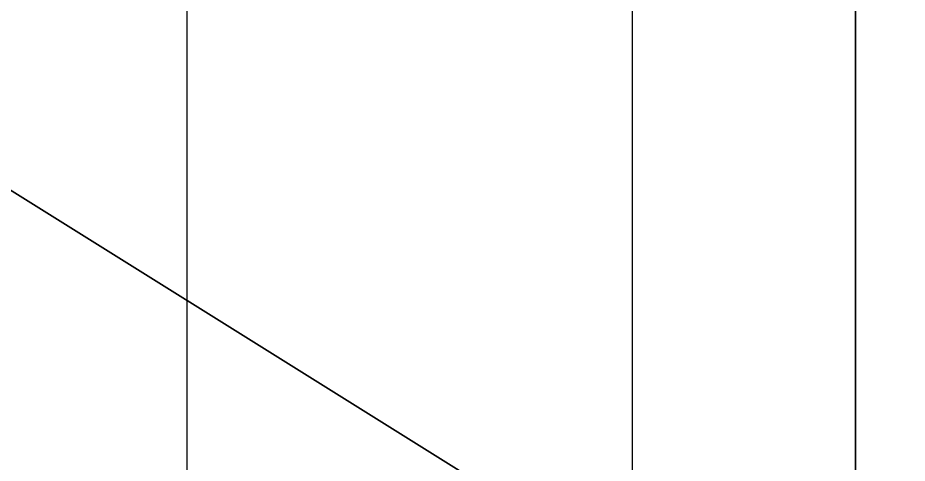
# Model space of a CAD drawing. Header units: metres. Extents: x -124 to 60, y -56 to 44.
# Drawn here: x 2.48 to 10.46, y 6.29 to 10.28 of the extents above; entities that cross this region are included whole.
import ezdxf

# ---------------------------------------------------------------- set-up
doc = ezdxf.new("R2010")
doc.units = ezdxf.units.M

msp = doc.modelspace()

# ---------------------------------------------------------------- linework, layer by layer
for points in [[(60, 44, 20), (10, 44, 20), (10, -56, 20)], [(10, -56, 20), (60, -56, 20), (60, 44, 20)], [(10, 4, 20), (10, 30, 20), (-6, 14, 20)], [(4, 26), (4, 6), (-26, 6)], [(-26, 6), (-26, 26), (4, 26)], [(-46, 4, 46), (8, 4, 46), (8, 20, 46)], [(8, 20, 46), (-46, 20, 46), (-46, 4, 46)], [(-6, 14, 20), (4, 4, 20), (10, 4, 20)]]:
    msp.add_3dface(points)

doc.saveas('drawing.dxf')
